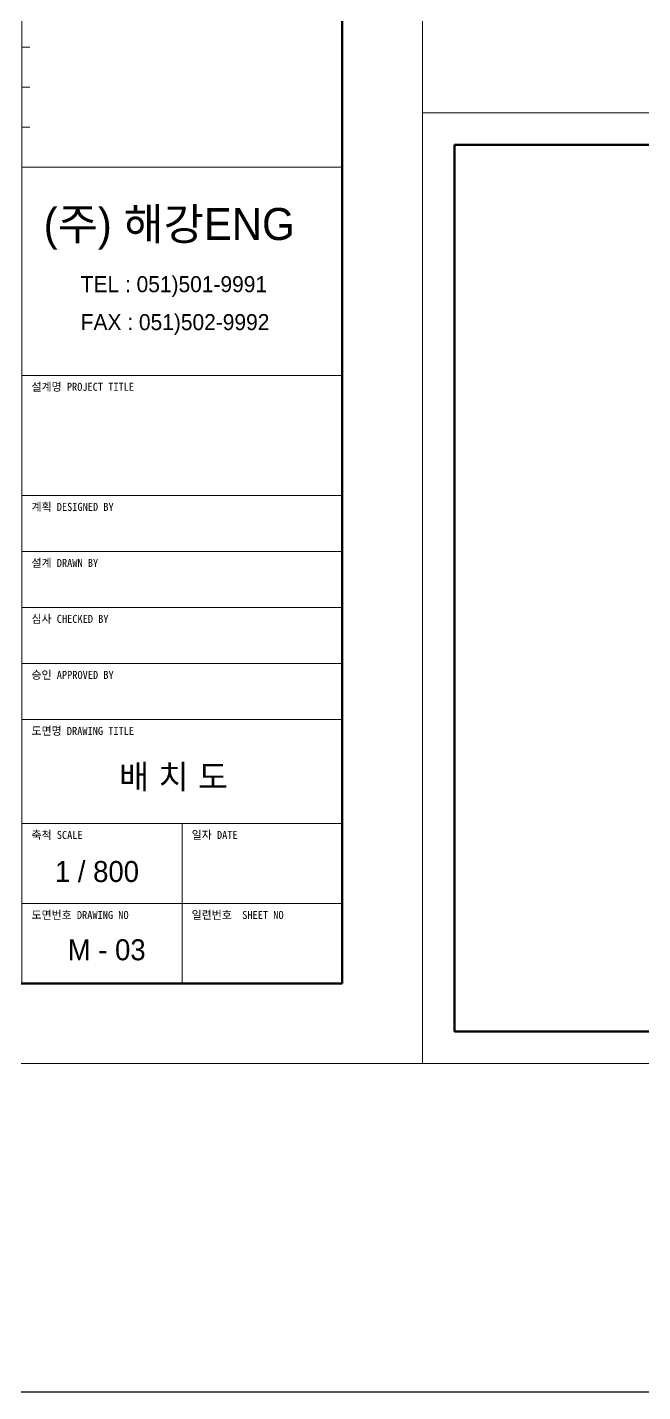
# Model space of a CAD drawing. Header units: millimetres. Extents: x 77978 to 1977917, y -128530 to 383426.
# Drawn here: x 788365 to 819100, y 65293 to 133493 of the extents above; entities that cross this region are included whole.
import ezdxf

# ---------------------------------------------------------------- set-up
doc = ezdxf.new("R2010")
doc.units = ezdxf.units.MM
doc.header["$LTSCALE"] = 20
doc.layers.get('0').update_dxf_attribs({"lineweight": 0})
doc.layers.add('TEXT', color=2, linetype='Continuous')
doc.layers.add('TXT', color=2, linetype='Continuous')
doc.layers.add('급수', color=3, linetype='Continuous', lineweight=30)
doc.styles.add('TEXT', font='arial.ttf')
doc.styles.add('굴림1', font='', dxfattribs={"height": 1})
doc.styles.add('굴림2', font='gulim.ttc', dxfattribs={"height": 2})
doc.styles.add('굴림700', font='gulim.ttc', dxfattribs={"height": 700})
doc.styles.get('굴림1').set_extended_font_data('GulimChe')

# ---------------------------------------------------------------- blocks, each defined once
blk = doc.blocks.new('상수도 도각-다중')
at = {"lineweight": 100}
for p, q in [((123000, 86100), (3000, 86100)), ((3000, 86100), (3000, 3000)), ((123000, 3000), (123000, 86100)), ((3000, 3000), (123000, 3000))]:
    blk.add_line(p, q, dxfattribs=at)
for p, q in [((111000, 84600), (111300, 84600)), ((111000, 83100), (111300, 83100)), ((111000, 81600), (111300, 81600)), ((111000, 80100), (111300, 80100)), ((111000, 78600), (111300, 78600)), ((111000, 77100), (111300, 77100)), ((111000, 75600), (111300, 75600)), ((111000, 74100), (111300, 74100)), ((111000, 72600), (111300, 72600)), ((111000, 71100), (111300, 71100)), ((111000, 69600), (111300, 69600)), ((111000, 68100), (111300, 68100)), ((111000, 66600), (111300, 66600)), ((111000, 65100), (111300, 65100)), ((111000, 63600), (111300, 63600)), ((111000, 62100), (111300, 62100)), ((111000, 60600), (111300, 60600)), ((111000, 59100), (111300, 59100)), ((111000, 57600), (111300, 57600)), ((111000, 56100), (111300, 56100)), ((111000, 54600), (111300, 54600)), ((111000, 53100), (111300, 53100)), ((111000, 51600), (111300, 51600)), ((111000, 50100), (111300, 50100)), ((111000, 48600), (111300, 48600)), ((111000, 47100), (111300, 47100)), ((111000, 45600), (111300, 45600)), ((111000, 44100), (111300, 44100)), ((111000, 42600), (111300, 42600)), ((111000, 41100), (111300, 41100)), ((111000, 39600), (111300, 39600)), ((111000, 38100), (111300, 38100)), ((111000, 36600), (111300, 36600)), ((111000, 35100), (111300, 35100)), ((111000, 33600), (123000, 33600)), ((117000, 9000), (117000, 3000))]:
    blk.add_line(p, q)
at = {"lineweight": 9}
for p, q in [((111000, 25800), (123000, 25800)), ((111000, 21300), (123000, 21300)), ((111000, 19200), (123000, 19200)), ((111000, 17100), (123000, 17100)), ((111000, 15000), (123000, 15000)), ((111000, 12900), (123000, 12900)), ((111000, 9000), (123000, 9000)), ((111000, 6000), (123000, 6000))]:
    blk.add_line(p, q, dxfattribs=at)
for points in [[(0, 0), (126000, 0), (126000, 89100), (0, 89100)], [(111000, 86100), (111300, 86100)]]:
    blk.add_lwpolyline(points, close=True)
blk.add_lwpolyline([(111000, 3000), (111000, 33600), (111000, 86100)])
at = {"attachment_point": 1}
for s, width, gutter_width, insert, char_height, style in [('(주) 해강ENG', 10184.59, 5000, (111815, 32076), 1200, '굴림2'), ('TEL : 051)501-9991', 8798.85, 5000, (113201, 29520), 600, '굴림2'), ('FAX : 051)502-9992', 8798.94, 5000, (113201, 28098), 600, '굴림2'), ('설계명 PROJECT TITLE', 4641.75, 2500, (111358, 25522), 300, '굴림1'), ('계획 DESIGNED BY', 4641.75, 2500, (111358, 21022), 300, '굴림1'), ('설계 DRAWN BY', 4641.75, 2500, (111358, 18922), 300, '굴림1'), ('심사 CHECKED BY', 4641.75, 2500, (111358, 16822), 300, '굴림1'), ('승인 APPROVED BY', 4641.75, 2500, (111358, 14722), 300, '굴림1'), ('도면명 DRAWING TITLE', 4641.75, 2500, (111358, 12622), 300, '굴림1'), ('축척 SCALE', 3385.63, 2500, (111358, 8722), 300, '굴림1'), ('일자 DATE', 3016.89, 2500, (117358, 8722), 300, '굴림1'), ('도면번호 DRAWING NO', 4125.03, 2500, (111358, 5722), 300, '굴림1'), ('일련번호  SHEET NO', 3753.35, 2500, (117358, 5722), 300, '굴림1')]:
    blk.add_mtext_dynamic_manual_height_columns(s, width=width, gutter_width=gutter_width, heights=[0], dxfattribs=dict(at, insert=insert, char_height=char_height, style=style))

msp = doc.modelspace()

# ---------------------------------------------------------------- linework, layer by layer
at = {"color": 5}
msp.add_line((740896.9, 81693.2), (1076896.9, 81693.2), dxfattribs=at)
at = {"layer": '급수', "color": 5}
msp.add_line((78096.9, 65293.2), (1977917.3, 65293.2), dxfattribs=at)

# ---------------------------------------------------------------- block references
at = {"color": 0}
for p, xscale, yscale, zscale in [((640096.9, 81693.2), 1.333333333333334, 1.333333333333334, 1.333333333333334), ((808096.9, 81693.2), 0.5333333333333332, 0.5333333333333332, 0.5333333333333332)]:
    msp.add_blockref('상수도 도각-다중', p, dxfattribs=dict(at, xscale=xscale, yscale=yscale, zscale=zscale))

# ---------------------------------------------------------------- texts
at = {"layer": 'TEXT', "char_height": 1050, "attachment_point": 1, "style": '굴림700'}
for s, width, insert in [('1 / 800', 6352.774, (789744.1, 91820.5)), ('M - 03', 5714.358, (790382.5, 87909.1))]:
    msp.add_mtext_dynamic_manual_height_columns(s, width=width, gutter_width=6562.5, heights=[0], dxfattribs=dict(at, insert=insert))
at = {"layer": 'TXT', "style": 'TEXT'}
msp.add_text('배 치 도', height=1200, dxfattribs=at).set_placement((792943.2, 95430.2))

doc.saveas('drawing.dxf')
